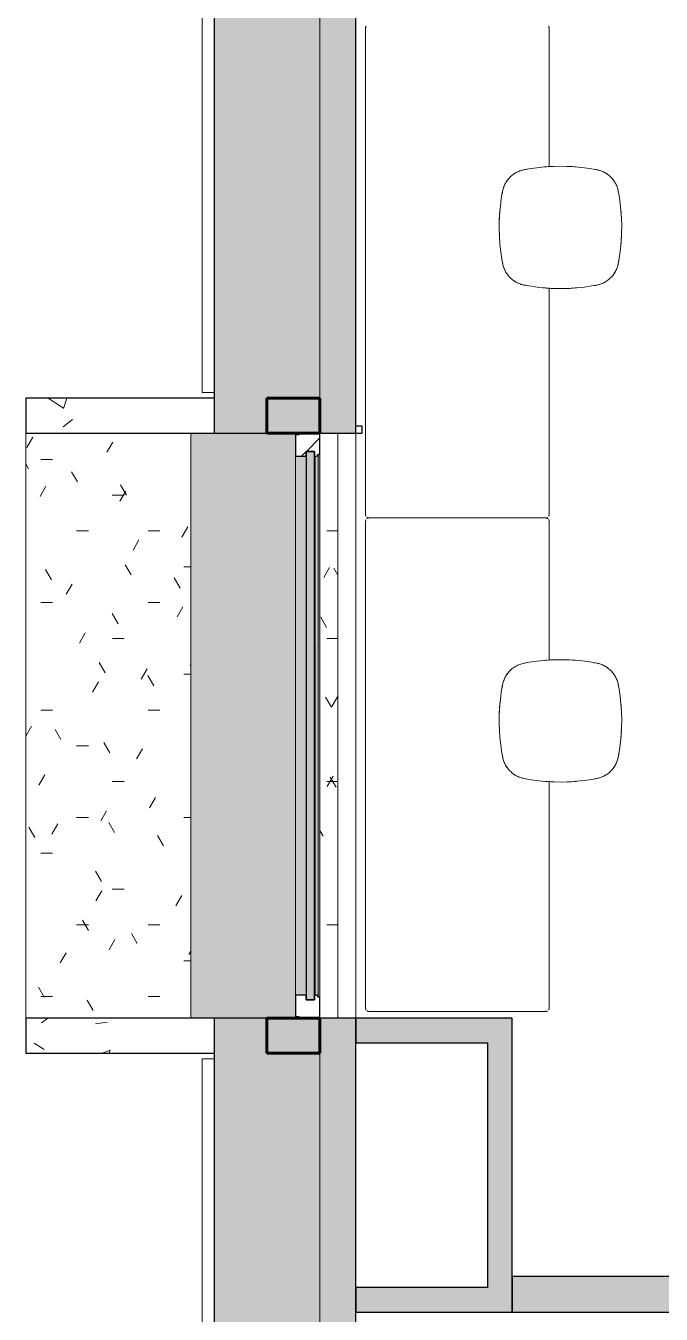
# Model space of a CAD drawing. Header units: millimetres. Extents: x 155927 to 326028, y -36033 to 97293.
# Drawn here: x 155927 to 157729, y 25950 to 29606 of the extents above; entities that cross this region are included whole.
import ezdxf

# ---------------------------------------------------------------- set-up
doc = ezdxf.new("R2010")
doc.units = ezdxf.units.MM
doc.header["$MEASUREMENT"] = 0
for name, color, linetype, lineweight in [('A-GLAZ', 7, 'CONTINUOUS', 9), ('A-GLAZ-CURT', 7, 'CONTINUOUS', 9), ('A-WALL', 7, 'CONTINUOUS', 9), ('A-WALL-PATT', 7, 'CONTINUOUS', 9), ('I-FURN', 8, 'CONTINUOUS', 9), ('I-WALL', 7, 'CONTINUOUS', 9), ('S-COLS-SYMB', 7, 'CONTINUOUS', 70)]:
    doc.layers.add(name, color=color, linetype=linetype, lineweight=lineweight)

msp = doc.modelspace()

# ---------------------------------------------------------------- hatches: boundary and pattern name
at = {"layer": 'A-GLAZ'}
for points in [[(156460.8, 26790.6), (156696.6, 26790.6), (156696.6, 26794.9), (156692, 26794.9), (156692, 28445.3), (156696.6, 28445.3), (156696.6, 28449.6), (156395, 28449.6), (156395, 26790.6)], [(156721.9, 26855.8), (156721.9, 28384.4), (156692, 28384.4), (156692, 26855.8)], [(156745.9, 26841.8), (156745.9, 28398.4), (156721.9, 28398.4), (156721.9, 26841.8)], [(156750.9, 26855.6), (156749.9, 28384.4), (156747, 28383.2), (156747, 26857), (156749.9, 26855.8)], [(156755.8, 26851.4), (156755.4, 28387.5), (156752.3, 28384.9), (156750.9, 28384.2), (156750.9, 26855.6), (156754.6, 26853.8), (156755.4, 26852.7)], [(156755.8, 26849.8), (156760.8, 26849.8), (156760.8, 28390.4), (156755.8, 28390.4), (156755.8, 26851.4)]]:
    msp.add_hatch(color=256, dxfattribs=at).paths.add_polyline_path(points, flags=0)
h = msp.add_hatch(color=256, dxfattribs=at)
h.paths.add_polyline_path([(156696.6, 26790.6), (156698.7, 26790.6), (156698.7, 26794.9), (156696.6, 26794.9)], flags=0)
h.paths.add_polyline_path([(156698.7, 28445.3), (156698.7, 28449.6), (156696.6, 28449.6), (156696.6, 28445.3)], flags=0)
h = msp.add_hatch(color=256, dxfattribs=at)
h.paths.add_polyline_path([(156755.8, 26849.8), (156755.4, 26852.7), (156755.4, 26851)], flags=0)
h.paths.add_polyline_path([(156754.1, 28386), (156755.8, 28388.9), (156754.7, 28387.5), (156754.3, 28386.4)], flags=0)
at = {"layer": 'A-WALL-PATT'}
h = msp.add_hatch(color=256, dxfattribs=at)
h.paths.add_polyline_path([(156760.8, 9267.6), (156760.8, 13645.6), (156460.8, 13645.6), (156460.8, 9267.6)], flags=0)
h.paths.add_polyline_path([(156760.8, 14969.6), (156760.8, 16290.6), (156460.8, 16290.6), (156460.8, 14969.6), (156756.4, 14969.6)], flags=0)
h.paths.add_polyline_path([(156760.8, 25449.6), (156760.8, 26790.6), (156460.8, 26790.6), (156460.8, 25449.6)], flags=0)
h.paths.add_polyline_path([(156760.8, 28449.6), (156760.8, 34497.6), (156460.8, 34497.6), (156460.8, 28449.6)], flags=0)
h = msp.add_hatch(color=256, dxfattribs=at)
h.paths.add_polyline_path([(156862.8, 26532.6), (156862.8, 26790.6), (156760.8, 26790.6), (156760.8, 26532.6)], flags=0)
h.paths.add_polyline_path([(156862.8, 28449.6), (156862.8, 34347.6), (156760.8, 34347.6), (156760.8, 28449.6)], flags=0)
for points in [[(157176.8, 26720.6), (157236.4, 26720.6), (157236.4, 26790.6), (156862.8, 26790.6), (156862.8, 26720.6), (157025.2, 26720.6)], [(157306.4, 25955.6), (157306.4, 26790.6), (157236.4, 26790.6), (157236.4, 25955.6)], [(161148.8, 25955.6), (161148.8, 26057.6), (160155.9, 26057.6), (160155.9, 26027.7), (157755.9, 26027.7), (157755.9, 26057.6), (157306.4, 26057.6), (157306.4, 25955.6), (161119.6, 25955.6)], [(156862.8, 25955.6), (157236.4, 25955.6), (157236.4, 26025.6), (156862.8, 26025.6)]]:
    msp.add_hatch(color=256, dxfattribs=at).paths.add_polyline_path(points, flags=0)
h = msp.add_hatch(color=256, dxfattribs=at)
h.paths.add_polyline_path([(156862.8, 9267.6), (156862.8, 13665.6), (156812, 13665.6), (156811.8, 13645.6), (156760.8, 13645.6), (156760.8, 9267.6)], flags=0)
h.paths.add_polyline_path([(156812, 14949.6), (156862.8, 14949.6), (156862.8, 16290.6), (156760.8, 16290.6), (156760.8, 14969.6), (156811.8, 14969.6)], flags=0)
h.paths.add_polyline_path([(156760.8, 25449.6), (156862.8, 25449.6), (156862.8, 26532.6), (156760.8, 26532.6), (156760.8, 26195.7)], flags=0)

# ---------------------------------------------------------------- linework, layer by layer
at = {"layer": 'A-GLAZ', "lineweight": 30}
for p, q in [((156460.8, 28549.6), (155926.8, 28549.6)), ((155926.8, 28549.6), (155926.8, 28449.6)), ((155926.8, 28449.6), (156460.8, 28449.6)), ((156701, 28445.3), (156692, 28445.3)), ((156692, 28445.3), (156692, 28384.4)), ((156701, 28449.6), (156701, 28445.3)), ((156760.8, 28390.4), (156760.8, 28449.6)), ((156880.8, 28469.6), (156862.8, 28469.6)), ((156862.8, 28449.6), (156880.8, 28449.6)), ((156880.8, 28449.6), (156880.8, 28469.6)), ((156692, 28384.4), (156721.9, 28384.4)), ((156721.9, 28398.4), (156721.9, 26841.8)), ((156745.9, 28398.4), (156721.9, 28398.4)), ((156721.9, 28384.4), (156721.9, 28398.4)), ((156721.9, 28398.4), (156745.9, 28398.4)), ((156745.9, 26841.8), (156745.9, 28398.4)), ((156745.9, 28398.4), (156745.9, 28383.2)), ((156745.9, 28383.2), (156747, 28383.2)), ((156755.8, 28388.9), (156755.8, 28390.4)), ((156755.8, 28390.4), (156760.8, 28390.4)), ((156721.9, 26855.8), (156692, 26855.8)), ((156692, 26855.8), (156692, 26794.9)), ((156721.9, 26841.8), (156721.9, 26855.8)), ((156721.9, 26841.8), (156745.9, 26841.8)), ((156745.9, 26841.8), (156721.9, 26841.8)), ((156747, 26857), (156745.9, 26857)), ((156745.9, 26857), (156745.9, 26841.8)), ((156755.8, 26849.8), (156755.8, 26851.4)), ((156760.8, 26849.8), (156755.8, 26849.8)), ((156760.8, 26790.6), (156760.8, 26849.8)), ((156460.8, 26790.6), (155926.8, 26790.6)), ((155926.8, 26790.6), (155926.8, 26690.6)), ((156692, 26794.9), (156701, 26794.9)), ((156701, 26794.9), (156701, 26790.6)), ((155926.8, 26690.6), (156460.8, 26690.6))]:
    msp.add_line(p, q, dxfattribs=at)
at = {"layer": 'A-GLAZ', "linetype": 'Continuous'}
for p, q in [((155990.3, 28549.6), (156033.6, 28520.5)), ((156033.9, 28520.3), (156043.7, 28549.6)), ((156033, 28468), (156059.6, 28488.4)), ((156699.3, 28445.3), (156698.7, 28446.3)), ((155946.9, 28438.2), (155930.2, 28409.2)), ((156173.4, 28424.6), (156156.6, 28395.6)), ((156722.6, 28398.4), (156760.8, 28436.6)), ((155969.4, 28375.6), (156002.9, 28375.6)), ((156708.6, 28384.4), (156721.9, 28397.7)), ((155935, 28348.8), (155926.8, 28363)), ((156073.6, 28311.6), (156056.8, 28340.6)), ((155984.1, 28299.4), (155967.3, 28270.4)), ((156212.1, 28274.5), (156195.4, 28303.5)), ((156172.2, 28274), (156205.7, 28274)), ((156210.5, 28285.8), (156193.8, 28256.8)), ((156070.8, 28172.4), (156104.3, 28172.4)), ((156273.7, 28172.4), (156307.2, 28172.4)), ((156386.2, 28184.2), (156369.5, 28155.2)), ((156780.9, 28172.4), (156811.8, 28172.4)), ((156247.6, 28147), (156230.9, 28118)), ((156225.7, 28047.6), (156209, 28076.7)), ((155999.3, 28034.1), (155982.5, 28063.1)), ((156364.3, 28010.5), (156347.6, 28039.5)), ((156375.1, 28070.8), (156395, 28070.8)), ((156788.3, 28069), (156771.6, 28040)), ((156811.8, 28046.9), (156800.4, 28066.7)), ((156058.3, 28021.8), (156041.6, 27992.8)), ((155969.4, 27969.2), (156002.8, 27969.2)), ((156273.7, 27969.2), (156307.2, 27969.2)), ((156188.6, 27908.9), (156171.9, 27937.9)), ((156372.6, 27957.4), (156355.9, 27928.4)), ((156780, 27898.9), (156763.3, 27927.9)), ((156095.5, 27883.1), (156078.7, 27854)), ((156172.3, 27867.6), (156205.8, 27867.6)), ((156780.9, 27867.6), (156811.8, 27867.6)), ((156151.5, 27770.1), (156134.7, 27799.1)), ((156395, 27793.1), (156393, 27789.6)), ((156271.2, 27781.5), (156254.4, 27752.4)), ((156290, 27732.9), (156273.3, 27762)), ((156375.1, 27766), (156395, 27766)), ((156132.6, 27744.3), (156115.9, 27715.2)), ((156793.5, 27672.2), (156776.8, 27701.2)), ((156811.8, 27703.4), (156795.1, 27674.4)), ((155969.4, 27664.4), (156002.8, 27664.4)), ((156273.7, 27664.4), (156307.2, 27664.4)), ((155943.3, 27619.1), (155926.8, 27590.5)), ((156026.5, 27580.5), (156009.7, 27609.5)), ((156165, 27543.3), (156148.3, 27572.4)), ((156070.8, 27562.8), (156104.3, 27562.8)), ((156257.6, 27554.7), (156240.8, 27525.6)), ((155980.4, 27480.3), (155963.7, 27451.3)), ((156172.2, 27461.2), (156205.7, 27461.2)), ((156780.9, 27461.2), (156811.8, 27461.2)), ((156798.3, 27476.7), (156781.5, 27447.6)), ((156807.2, 27445.3), (156790.4, 27474.4)), ((156294.7, 27415.9), (156278, 27386.9)), ((156070.8, 27359.6), (156104.3, 27359.6)), ((156156.1, 27378.7), (156139.4, 27349.7)), ((156178.6, 27316.5), (156161.9, 27345.5)), ((156375.2, 27359.6), (156395, 27359.6)), ((155952.2, 27303), (155935.5, 27332)), ((156017.6, 27341.5), (156000.8, 27312.5)), ((156317.2, 27279.3), (156300.5, 27308.4)), ((156770, 27306.5), (156760.8, 27322.5)), ((155969.4, 27258), (156002.9, 27258)), ((156141.5, 27177.7), (156124.8, 27206.8)), ((156142.6, 27151.9), (156125.8, 27122.9)), ((156172.2, 27156.4), (156205.7, 27156.4)), ((156369, 27138.3), (156352.2, 27109.3)), ((156070.8, 27054.8), (156104.3, 27054.8)), ((156104.4, 27038.9), (156087.6, 27068)), ((156273.7, 27054.8), (156307.2, 27054.8)), ((156780.9, 27054.8), (156811.8, 27054.8)), ((156242.9, 27001.8), (156226.2, 27030.8)), ((156179.7, 27013.1), (156162.9, 26984.1)), ((156395, 26980.3), (156389.4, 26970.5)), ((156041.1, 26976), (156024.4, 26946.9)), ((156375.1, 26953.2), (156395, 26953.2)), ((155979.4, 26849.3), (155962.7, 26878.4)), ((155969.4, 26851.6), (156002.8, 26851.6)), ((156117.9, 26812.2), (156101.2, 26841.2)), ((156273.7, 26851.6), (156307.2, 26851.6)), ((155971.3, 26776.9), (155989.1, 26790.6)), ((156124.2, 26774.1), (156157.4, 26778.5)), ((155950.5, 26719.4), (155978.8, 26701.4)), ((156143.7, 26690.6), (156166.2, 26699.3)), ((156163.6, 26690.6), (156166.5, 26699.2))]:
    msp.add_line(p, q, dxfattribs=at)
at = {"layer": 'A-GLAZ'}
for p, q in [((155926.8, 26790.6), (155926.8, 28449.6)), ((156395, 26790.6), (156395, 28449.6)), ((156696.6, 28445.3), (156696.6, 28449.6)), ((156698.7, 28445.3), (156698.7, 28449.6)), ((156811.8, 28449.6), (156811.8, 26790.6)), ((156692, 26855.8), (156692, 28384.4)), ((156747, 26857), (156747, 28383.2)), ((156755.8, 28388.9), (156755.8, 28390.4)), ((156755.8, 26851.4), (156755.8, 28388.9)), ((156760.8, 28390.4), (156760.8, 26849.8)), ((156755.8, 26849.8), (156755.8, 26851.4)), ((156696.6, 26790.6), (156696.6, 26794.9)), ((156698.7, 26790.6), (156698.7, 26794.9))]:
    msp.add_line(p, q, dxfattribs=at)
at = {"layer": 'A-GLAZ', "lineweight": 30}
for centre, radius, start, end in [((156751.4, 28377.2), 7.4, 93.4261, 126.5739), ((156750.6, 28390), 5.36, 273.4261, 348.0476), ((156751.4, 26863), 7.4, 233.4261, 266.5739), ((156750.6, 26850.3), 5.36, 11.9524, 86.5739)]:
    msp.add_arc(centre, radius, start, end, dxfattribs=at)
at = {"layer": 'A-GLAZ'}
for points in [[(156747, 28383.2), (156747.3, 28383.5), (156747.7, 28383.7), (156748.2, 28383.9)], [(156748.2, 26856.3), (156747.7, 26856.5), (156747.3, 26856.8), (156747, 26857)]]:
    msp.add_open_spline(points, degree=3, dxfattribs=at)
for points, knots in [([(156750.9, 28384.6), (156751.4, 28384.7), (156752.1, 28384.8), (156752.8, 28385.1), (156753.2, 28385.3), (156753.4, 28385.4), (156753.5, 28385.5)], [0, 0, 0, 0, 0.2, 0.3, 0.35, 0.4, 0.4, 0.4, 0.4]), ([(156754.6, 28386.4), (156754.6, 28386.4), (156754.8, 28386.6), (156755, 28386.9), (156755.3, 28387.4), (156755.6, 28388), (156755.8, 28388.5), (156755.8, 28388.9)], [0.6, 0.6, 0.6, 0.6, 0.625, 0.7, 0.775, 0.85, 1, 1, 1, 1]), ([(156753.5, 26854.7), (156753.3, 26854.9), (156752.9, 26855.1), (156752.1, 26855.4), (156751.4, 26855.6), (156750.9, 26855.6)], [-0.4, -0.4, -0.4, -0.4, -0.3, -0.2, 0, 0, 0, 0]), ([(156755.8, 26851.4), (156755.7, 26851.8), (156755.5, 26852.5), (156755, 26853.3), (156754.8, 26853.7), (156754.6, 26853.8)], [-1, -1, -1, -1, -0.8, -0.7, -0.6, -0.6, -0.6, -0.6])]:
    msp.add_open_spline(points, degree=3, knots=knots, dxfattribs=at)
at = {"layer": 'A-GLAZ-CURT', "lineweight": 20}
for p, q in [((156426.8, 30049.6), (156426.8, 28565.6)), ((156460.8, 28565.6), (156460.8, 30049.6)), ((156426.8, 28565.6), (156460.8, 28565.6)), ((156426.8, 26674.6), (156426.8, 25565.6)), ((156460.8, 26674.6), (156426.8, 26674.6)), ((156460.8, 25565.6), (156460.8, 26674.6))]:
    msp.add_line(p, q, dxfattribs=at)
at = {"layer": 'A-WALL', "lineweight": 30}
for p, q in [((156460.8, 34497.6), (156460.8, 28449.6)), ((156460.8, 28449.6), (156760.8, 28449.6)), ((156760.8, 26790.6), (156460.8, 26790.6)), ((156460.8, 26790.6), (156460.8, 25449.6))]:
    msp.add_line(p, q, dxfattribs=at)
at = {"layer": 'A-WALL'}
for p, q in [((156760.8, 28449.6), (156760.8, 34347.6)), ((156760.8, 26532.6), (156760.8, 26790.6)), ((156760.8, 25449.6), (156760.8, 26532.6))]:
    msp.add_line(p, q, dxfattribs=at)
at = {"layer": 'I-FURN'}
for p, q in [((156890.6, 29601), (156890.7, 29601.4)), ((156890.6, 29600.7), (156890.6, 29601)), ((156890.6, 29600.3), (156890.6, 29600.7)), ((156890.6, 29600.3), (156890.6, 28218.3)), ((156890.7, 29601.8), (156890.8, 29602.1)), ((156890.7, 29601.4), (156890.7, 29601.8)), ((156890.8, 29602.1), (156890.9, 29602.5)), ((156890.9, 29602.8), (156891.1, 29603.2)), ((156890.9, 29602.5), (156890.9, 29602.8)), ((156891.1, 29603.2), (156891.2, 29603.5)), ((156891.2, 29603.5), (156891.3, 29603.8)), ((156891.3, 29603.8), (156891.5, 29604.2)), ((156891.5, 29604.2), (156891.6, 29604.5)), ((157409.5, 29604.6), (157409.7, 29604.3)), ((157409.7, 29604.3), (157409.8, 29603.9)), ((157409.8, 29603.9), (157410, 29603.6)), ((157410, 29603.6), (157410.1, 29603.3)), ((157410.1, 29603.3), (157410.2, 29602.9)), ((157410.2, 29602.9), (157410.3, 29602.6)), ((157410.3, 29602.6), (157410.4, 29602.2)), ((157410.4, 29602.2), (157410.5, 29601.9)), ((157410.5, 29601.9), (157410.5, 29601.5)), ((157410.5, 29601.5), (157410.6, 29601.1)), ((157410.6, 29601.1), (157410.6, 29600.8)), ((157410.6, 29600.8), (157410.6, 29600.4)), ((157410.6, 29206.1), (157410.6, 29600.3)), ((157297.3, 29173.6), (157295.3, 29171.3)), ((157299.4, 29175.8), (157297.3, 29173.6)), ((157301.6, 29177.9), (157299.4, 29175.8)), ((157303.9, 29180), (157301.6, 29177.9)), ((157306.2, 29181.9), (157303.9, 29180)), ((157308.6, 29183.8), (157306.2, 29181.9)), ((157311.1, 29185.5), (157308.6, 29183.8)), ((157313.7, 29187.2), (157311.1, 29185.5)), ((157316.3, 29188.7), (157313.7, 29187.2)), ((157319, 29190.2), (157316.3, 29188.7)), ((157321.7, 29191.5), (157319, 29190.2)), ((157324.5, 29192.7), (157321.7, 29191.5)), ((157327.4, 29193.9), (157324.5, 29192.7)), ((157330.2, 29194.9), (157327.4, 29193.9)), ((157333.1, 29195.7), (157330.2, 29194.9)), ((157336.1, 29196.5), (157333.1, 29195.7)), ((157339.1, 29197.2), (157336.1, 29196.5)), ((157354.4, 29200), (157339.1, 29197.2)), ((157375.7, 29203.1), (157354.4, 29200)), ((157397, 29205.3), (157375.7, 29203.1)), ((157418.5, 29206.7), (157397, 29205.3)), ((157440, 29207.3), (157418.5, 29206.7)), ((157461.4, 29207), (157440, 29207.3)), ((157482.9, 29205.8), (157461.4, 29207)), ((157504.3, 29203.8), (157482.9, 29205.8)), ((157525.6, 29200.9), (157504.3, 29203.8)), ((157546.7, 29197.2), (157525.6, 29200.9)), ((157548.6, 29196.8), (157546.7, 29197.2)), ((157551.6, 29196), (157548.6, 29196.8)), ((157554.5, 29195.2), (157551.6, 29196)), ((157557.4, 29194.2), (157554.5, 29195.2)), ((157560.3, 29193.2), (157557.4, 29194.2)), ((157563.1, 29192), (157560.3, 29193.2)), ((157565.8, 29190.7), (157563.1, 29192)), ((157568.5, 29189.3), (157565.8, 29190.7)), ((157571.2, 29187.8), (157568.5, 29189.3)), ((157573.8, 29186.1), (157571.2, 29187.8)), ((157576.3, 29184.4), (157573.8, 29186.1)), ((157578.7, 29182.6), (157576.3, 29184.4)), ((157581.1, 29180.7), (157578.7, 29182.6)), ((157583.4, 29178.7), (157581.1, 29180.7)), ((157585.6, 29176.6), (157583.4, 29178.7)), ((157587.7, 29174.4), (157585.6, 29176.6)), ((157589.8, 29172.1), (157587.7, 29174.4)), ((157279, 29136.9), (157275.3, 29115.5)), ((157279.4, 29138.8), (157279, 29136.9)), ((157280.1, 29141.7), (157279.4, 29138.8)), ((157280.9, 29144.7), (157280.1, 29141.7)), ((157281.9, 29147.5), (157280.9, 29144.7)), ((157282.9, 29150.4), (157281.9, 29147.5)), ((157284.1, 29153.2), (157282.9, 29150.4)), ((157285.4, 29156), (157284.1, 29153.2)), ((157286.8, 29158.7), (157285.4, 29156)), ((157288.3, 29161.3), (157286.8, 29158.7)), ((157289.9, 29163.9), (157288.3, 29161.3)), ((157291.6, 29166.4), (157289.9, 29163.9)), ((157293.4, 29168.9), (157291.6, 29166.4)), ((157295.3, 29171.3), (157293.4, 29168.9)), ((157591.7, 29169.8), (157589.8, 29172.1)), ((157593.5, 29167.3), (157591.7, 29169.8)), ((157595.3, 29164.8), (157593.5, 29167.3)), ((157596.9, 29162.3), (157595.3, 29164.8)), ((157598.5, 29159.7), (157596.9, 29162.3)), ((157599.9, 29157), (157598.5, 29159.7)), ((157601.2, 29154.2), (157599.9, 29157)), ((157602.5, 29151.4), (157601.2, 29154.2)), ((157603.6, 29148.6), (157602.5, 29151.4)), ((157604.6, 29145.7), (157603.6, 29148.6)), ((157605.4, 29142.8), (157604.6, 29145.7)), ((157606.2, 29139.8), (157605.4, 29142.8)), ((157606.8, 29136.9), (157606.2, 29139.8)), ((157609.1, 29124), (157606.8, 29136.9)), ((157275.3, 29115.5), (157272.5, 29094.1)), ((157612.3, 29102.6), (157609.1, 29124)), ((157614.6, 29081.1), (157612.3, 29102.6)), ((157270.5, 29072.6), (157269.4, 29051)), ((157272.5, 29094.1), (157270.5, 29072.6)), ((157616.1, 29059.5), (157614.6, 29081.1)), ((157269.4, 29051), (157269.2, 29029.3)), ((157269.2, 29029.3), (157269.8, 29007.7)), ((157616.6, 29037.9), (157616.1, 29059.5)), ((157616.3, 29016.3), (157616.6, 29037.9)), ((157269.8, 29007.7), (157271.3, 28986.1)), ((157613.2, 28973.2), (157615.2, 28994.7)), ((157615.2, 28994.7), (157616.3, 29016.3)), ((157271.3, 28986.1), (157273.7, 28964.6)), ((157273.7, 28964.6), (157276.9, 28943.3)), ((157610.3, 28951.7), (157613.2, 28973.2)), ((157276.9, 28943.3), (157279.2, 28930.4)), ((157279.2, 28930.4), (157279.9, 28927.4)), ((157279.9, 28927.4), (157280.6, 28924.5)), ((157280.6, 28924.5), (157281.5, 28921.6)), ((157281.5, 28921.6), (157282.5, 28918.7)), ((157282.5, 28918.7), (157283.6, 28915.9)), ((157601.5, 28914.2), (157602.7, 28917)), ((157602.7, 28917), (157603.7, 28919.9)), ((157603.7, 28919.9), (157604.7, 28922.8)), ((157604.7, 28922.8), (157605.5, 28925.7)), ((157605.5, 28925.7), (157606.2, 28928.7)), ((157606.2, 28928.7), (157606.6, 28930.4)), ((157606.6, 28930.4), (157610.3, 28951.7)), ((157283.6, 28915.9), (157284.9, 28913.1)), ((157284.9, 28913.1), (157286.2, 28910.3)), ((157286.2, 28910.3), (157287.6, 28907.6)), ((157287.6, 28907.6), (157289.2, 28905)), ((157289.2, 28905), (157290.8, 28902.5)), ((157290.8, 28902.5), (157292.6, 28900)), ((157292.6, 28900), (157294.4, 28897.5)), ((157294.4, 28897.5), (157296.4, 28895.2)), ((157296.4, 28895.2), (157298.4, 28892.9)), ((157298.4, 28892.9), (157300.6, 28890.8)), ((157300.6, 28890.8), (157302.8, 28888.7)), ((157302.8, 28888.7), (157305.1, 28886.7)), ((157305.1, 28886.7), (157307.4, 28884.7)), ((157307.4, 28884.7), (157309.9, 28882.9)), ((157309.9, 28882.9), (157312.4, 28881.2)), ((157312.4, 28881.2), (157315, 28879.6)), ((157569.3, 28878.7), (157571.9, 28880.3)), ((157571.9, 28880.3), (157574.4, 28881.9)), ((157574.4, 28881.9), (157576.9, 28883.7)), ((157576.9, 28883.7), (157579.4, 28885.5)), ((157579.4, 28885.5), (157581.7, 28887.5)), ((157581.7, 28887.5), (157584, 28889.5)), ((157584, 28889.5), (157586.1, 28891.6)), ((157586.1, 28891.6), (157588.2, 28893.9)), ((157588.2, 28893.9), (157590.2, 28896.2)), ((157590.2, 28896.2), (157592.1, 28898.5)), ((157592.1, 28898.5), (157594, 28901)), ((157594, 28901), (157595.7, 28903.5)), ((157595.7, 28903.5), (157597.3, 28906.1)), ((157597.3, 28906.1), (157598.8, 28908.7)), ((157598.8, 28908.7), (157600.2, 28911.5)), ((157600.2, 28911.5), (157601.5, 28914.2)), ((157315, 28879.6), (157317.7, 28878.1)), ((157317.7, 28878.1), (157320.4, 28876.7)), ((157320.4, 28876.7), (157323.1, 28875.4)), ((157323.1, 28875.4), (157325.9, 28874.2)), ((157325.9, 28874.2), (157328.8, 28873.2)), ((157328.8, 28873.2), (157331.7, 28872.2)), ((157331.7, 28872.2), (157334.6, 28871.4)), ((157334.6, 28871.4), (157337.6, 28870.7)), ((157337.6, 28870.7), (157339.3, 28870.3)), ((157339.3, 28870.3), (157360.5, 28866.6)), ((157360.5, 28866.6), (157381.8, 28863.7)), ((157381.8, 28863.7), (157403.2, 28861.7)), ((157403.2, 28861.7), (157424.6, 28860.5)), ((157410.6, 28218.3), (157410.6, 28862.2)), ((157424.6, 28860.5), (157446.1, 28860.2)), ((157446.1, 28860.2), (157467.6, 28860.8)), ((157467.6, 28860.8), (157489, 28862.2)), ((157489, 28862.2), (157510.4, 28864.5)), ((157510.4, 28864.5), (157531.7, 28867.6)), ((157531.7, 28867.6), (157546.5, 28870.3)), ((157546.5, 28870.3), (157549.5, 28870.9)), ((157549.5, 28870.9), (157552.4, 28871.7)), ((157552.4, 28871.7), (157555.3, 28872.6)), ((157555.3, 28872.6), (157558.2, 28873.6)), ((157558.2, 28873.6), (157561.1, 28874.7)), ((157561.1, 28874.7), (157563.8, 28875.9)), ((157563.8, 28875.9), (157566.6, 28877.3)), ((157566.6, 28877.3), (157569.3, 28878.7)), ((156890.6, 28217.9), (156890.6, 28218.2)), ((156890.6, 28217.5), (156890.6, 28217.9)), ((156890.7, 28217.2), (156890.6, 28217.5)), ((156890.6, 28201), (156890.7, 28201.4)), ((156890.6, 28200.7), (156890.6, 28201)), ((156890.6, 28200.3), (156890.6, 28200.7)), ((156890.6, 28200.3), (156890.6, 26818.3)), ((156890.7, 28216.8), (156890.7, 28217.2)), ((156890.8, 28216.4), (156890.7, 28216.8)), ((156890.7, 28201.8), (156890.8, 28202.1)), ((156890.7, 28201.4), (156890.7, 28201.8)), ((156890.9, 28216.1), (156890.8, 28216.4)), ((156890.8, 28202.1), (156890.9, 28202.5)), ((156891, 28215.7), (156890.9, 28216.1)), ((156890.9, 28202.8), (156891.1, 28203.2)), ((156890.9, 28202.5), (156890.9, 28202.8)), ((156891.1, 28215.4), (156891, 28215.7)), ((156891.2, 28215.1), (156891.1, 28215.4)), ((156891.1, 28203.2), (156891.2, 28203.5)), ((156891.3, 28214.7), (156891.2, 28215.1)), ((156891.2, 28203.5), (156891.3, 28203.8)), ((156891.5, 28214.4), (156891.3, 28214.7)), ((156891.3, 28203.8), (156891.5, 28204.2)), ((156891.7, 28214.1), (156891.5, 28214.4)), ((156891.5, 28204.2), (156891.6, 28204.5)), ((156893.9, 28211.3), (156893.7, 28211.6)), ((156894.2, 28211.1), (156893.9, 28211.3)), ((156894.5, 28210.9), (156894.2, 28211.1)), ((156894.8, 28210.7), (156894.5, 28210.9)), ((156895.1, 28210.5), (156894.8, 28210.7)), ((156895, 28208.1), (156895.4, 28208.3)), ((156895.4, 28210.3), (156895.1, 28210.5)), ((156895.8, 28210.2), (156895.4, 28210.3)), ((156895.4, 28208.3), (156895.7, 28208.4)), ((156895.7, 28208.4), (156896, 28208.6)), ((156896.1, 28210), (156895.8, 28210.2)), ((156896, 28208.6), (156896.3, 28208.7)), ((156896.4, 28209.9), (156896.1, 28210)), ((156896.3, 28208.7), (156896.7, 28208.8)), ((156896.8, 28209.8), (156896.4, 28209.9)), ((156896.7, 28208.8), (156897, 28209)), ((156897.1, 28209.7), (156896.8, 28209.8)), ((156897, 28209), (156897.4, 28209)), ((156897.5, 28209.6), (156897.1, 28209.7)), ((156897.4, 28209), (156897.7, 28209.1)), ((156897.8, 28209.5), (156897.5, 28209.6)), ((156897.7, 28209.1), (156898.1, 28209.2)), ((156898.2, 28209.4), (156897.8, 28209.5)), ((156898.1, 28209.2), (156898.4, 28209.3)), ((156898.5, 28209.4), (156898.2, 28209.4)), ((156898.4, 28209.3), (156898.8, 28209.3)), ((156898.9, 28209.4), (156898.5, 28209.4)), ((156898.8, 28209.3), (156899.1, 28209.3)), ((156899.2, 28209.3), (156898.9, 28209.4)), ((156899.1, 28209.3), (156899.5, 28209.3)), ((157402.1, 28209.3), (156900.6, 28209.3)), ((157402.1, 28209.3), (156900.6, 28209.3)), ((157402.1, 28209.3), (157401.7, 28209.3)), ((157402, 28209.3), (157402.3, 28209.3)), ((157402.4, 28209.4), (157402.1, 28209.3)), ((157402.3, 28209.3), (157402.7, 28209.3)), ((157402.8, 28209.4), (157402.4, 28209.4)), ((157402.7, 28209.3), (157403, 28209.2)), ((157403.1, 28209.5), (157402.8, 28209.4)), ((157403, 28209.2), (157403.4, 28209.1)), ((157403.5, 28209.5), (157403.1, 28209.5)), ((157403.4, 28209.1), (157403.7, 28209.1)), ((157403.8, 28209.6), (157403.5, 28209.5)), ((157403.7, 28209.1), (157404.1, 28209)), ((157404.2, 28209.7), (157403.8, 28209.6)), ((157404.1, 28209), (157404.4, 28208.9)), ((157404.5, 28209.8), (157404.2, 28209.7)), ((157404.4, 28208.9), (157404.8, 28208.8)), ((157404.9, 28209.9), (157404.5, 28209.8)), ((157404.8, 28208.8), (157405.1, 28208.6)), ((157405.2, 28210.1), (157404.9, 28209.9)), ((157405.1, 28208.6), (157405.4, 28208.5)), ((157405.5, 28210.2), (157405.2, 28210.1)), ((157405.4, 28208.5), (157405.8, 28208.3)), ((157405.8, 28210.4), (157405.5, 28210.2)), ((157406.2, 28210.6), (157405.8, 28210.4)), ((157405.8, 28208.3), (157406.1, 28208.1)), ((157406.1, 28208.1), (157406.4, 28208)), ((157406.4, 28208), (157406.7, 28207.8)), ((157406.7, 28207.8), (157407, 28207.5)), ((157407, 28207.5), (157407.3, 28207.3)), ((157407.3, 28207.3), (157407.5, 28207.1)), ((157409.5, 28204.6), (157409.7, 28204.3)), ((157409.7, 28214.5), (157409.6, 28214.2)), ((157409.9, 28214.8), (157409.7, 28214.5)), ((157409.7, 28204.3), (157409.8, 28203.9)), ((157409.8, 28203.9), (157410, 28203.6)), ((157410, 28215.2), (157409.9, 28214.8)), ((157410.1, 28215.5), (157410, 28215.2)), ((157410, 28203.6), (157410.1, 28203.3)), ((157410.2, 28215.8), (157410.1, 28215.5)), ((157410.1, 28203.3), (157410.2, 28202.9)), ((157410.3, 28216.2), (157410.2, 28215.8)), ((157410.2, 28202.9), (157410.3, 28202.6)), ((157410.4, 28216.5), (157410.3, 28216.2)), ((157410.3, 28202.6), (157410.4, 28202.2)), ((157410.5, 28216.9), (157410.4, 28216.5)), ((157410.4, 28202.2), (157410.5, 28201.9)), ((157410.6, 28217.6), (157410.5, 28217.3)), ((157410.5, 28217.3), (157410.5, 28216.9)), ((157410.5, 28201.9), (157410.5, 28201.5)), ((157410.5, 28201.5), (157410.6, 28201.1)), ((157410.6, 28218.3), (157410.6, 28218)), ((157410.6, 28218), (157410.6, 28217.6)), ((157410.6, 28201.1), (157410.6, 28200.8)), ((157410.6, 28200.8), (157410.6, 28200.4)), ((157410.6, 27806.1), (157410.6, 28200.3)), ((157308.6, 27783.8), (157306.2, 27781.9)), ((157311.1, 27785.5), (157308.6, 27783.8)), ((157313.7, 27787.2), (157311.1, 27785.5)), ((157316.3, 27788.7), (157313.7, 27787.2)), ((157319, 27790.2), (157316.3, 27788.7)), ((157321.7, 27791.5), (157319, 27790.2)), ((157324.5, 27792.7), (157321.7, 27791.5)), ((157327.4, 27793.9), (157324.5, 27792.7)), ((157330.2, 27794.9), (157327.4, 27793.9)), ((157333.1, 27795.7), (157330.2, 27794.9)), ((157336.1, 27796.5), (157333.1, 27795.7)), ((157339.1, 27797.2), (157336.1, 27796.5)), ((157354.4, 27800), (157339.1, 27797.2)), ((157375.7, 27803.1), (157354.4, 27800)), ((157397, 27805.3), (157375.7, 27803.1)), ((157418.5, 27806.7), (157397, 27805.3)), ((157440, 27807.3), (157418.5, 27806.7)), ((157461.4, 27807), (157440, 27807.3)), ((157482.9, 27805.8), (157461.4, 27807)), ((157504.3, 27803.8), (157482.9, 27805.8)), ((157525.6, 27800.9), (157504.3, 27803.8)), ((157546.7, 27797.2), (157525.6, 27800.9)), ((157548.6, 27796.8), (157546.7, 27797.2)), ((157551.6, 27796), (157548.6, 27796.8)), ((157554.5, 27795.2), (157551.6, 27796)), ((157557.4, 27794.2), (157554.5, 27795.2)), ((157560.3, 27793.2), (157557.4, 27794.2)), ((157563.1, 27792), (157560.3, 27793.2)), ((157565.8, 27790.7), (157563.1, 27792)), ((157568.5, 27789.3), (157565.8, 27790.7)), ((157571.2, 27787.8), (157568.5, 27789.3)), ((157573.8, 27786.1), (157571.2, 27787.8)), ((157576.3, 27784.4), (157573.8, 27786.1)), ((157578.7, 27782.6), (157576.3, 27784.4)), ((157281.9, 27747.5), (157280.9, 27744.7)), ((157282.9, 27750.4), (157281.9, 27747.5)), ((157284.1, 27753.2), (157282.9, 27750.4)), ((157285.4, 27756), (157284.1, 27753.2)), ((157286.8, 27758.7), (157285.4, 27756)), ((157288.3, 27761.3), (157286.8, 27758.7)), ((157289.9, 27763.9), (157288.3, 27761.3)), ((157291.6, 27766.4), (157289.9, 27763.9)), ((157293.4, 27768.9), (157291.6, 27766.4)), ((157295.3, 27771.3), (157293.4, 27768.9)), ((157297.3, 27773.6), (157295.3, 27771.3)), ((157299.4, 27775.8), (157297.3, 27773.6)), ((157301.6, 27777.9), (157299.4, 27775.8)), ((157303.9, 27780), (157301.6, 27777.9)), ((157306.2, 27781.9), (157303.9, 27780)), ((157581.1, 27780.7), (157578.7, 27782.6)), ((157583.4, 27778.7), (157581.1, 27780.7)), ((157585.6, 27776.6), (157583.4, 27778.7)), ((157587.7, 27774.4), (157585.6, 27776.6)), ((157589.8, 27772.1), (157587.7, 27774.4)), ((157591.7, 27769.8), (157589.8, 27772.1)), ((157593.5, 27767.3), (157591.7, 27769.8)), ((157595.3, 27764.8), (157593.5, 27767.3)), ((157596.9, 27762.3), (157595.3, 27764.8)), ((157598.5, 27759.7), (157596.9, 27762.3)), ((157599.9, 27757), (157598.5, 27759.7)), ((157601.2, 27754.2), (157599.9, 27757)), ((157602.5, 27751.4), (157601.2, 27754.2)), ((157603.6, 27748.6), (157602.5, 27751.4)), ((157604.6, 27745.7), (157603.6, 27748.6)), ((157275.3, 27715.5), (157272.5, 27694.1)), ((157279, 27736.9), (157275.3, 27715.5)), ((157279.4, 27738.8), (157279, 27736.9)), ((157280.1, 27741.7), (157279.4, 27738.8)), ((157280.9, 27744.7), (157280.1, 27741.7)), ((157605.4, 27742.8), (157604.6, 27745.7)), ((157606.2, 27739.8), (157605.4, 27742.8)), ((157606.8, 27736.9), (157606.2, 27739.8)), ((157609.1, 27724), (157606.8, 27736.9)), ((157612.3, 27702.6), (157609.1, 27724)), ((157272.5, 27694.1), (157270.5, 27672.6)), ((157614.6, 27681.1), (157612.3, 27702.6)), ((157616.1, 27659.5), (157614.6, 27681.1)), ((157269.4, 27651), (157269.2, 27629.3)), ((157270.5, 27672.6), (157269.4, 27651)), ((157616.6, 27637.9), (157616.1, 27659.5)), ((157616.3, 27616.3), (157616.6, 27637.9)), ((157269.2, 27629.3), (157269.8, 27607.7)), ((157269.8, 27607.7), (157271.3, 27586.1)), ((157615.2, 27594.7), (157616.3, 27616.3)), ((157271.3, 27586.1), (157273.7, 27564.6)), ((157273.7, 27564.6), (157276.9, 27543.3)), ((157610.3, 27551.7), (157613.2, 27573.2)), ((157613.2, 27573.2), (157615.2, 27594.7)), ((157276.9, 27543.3), (157279.2, 27530.4)), ((157279.2, 27530.4), (157279.9, 27527.4)), ((157279.9, 27527.4), (157280.6, 27524.5)), ((157605.5, 27525.7), (157606.2, 27528.7)), ((157606.2, 27528.7), (157606.6, 27530.4)), ((157606.6, 27530.4), (157610.3, 27551.7)), ((157280.6, 27524.5), (157281.5, 27521.6)), ((157281.5, 27521.6), (157282.5, 27518.7)), ((157282.5, 27518.7), (157283.6, 27515.9)), ((157283.6, 27515.9), (157284.9, 27513.1)), ((157284.9, 27513.1), (157286.2, 27510.3)), ((157286.2, 27510.3), (157287.6, 27507.6)), ((157287.6, 27507.6), (157289.2, 27505)), ((157289.2, 27505), (157290.8, 27502.5)), ((157290.8, 27502.5), (157292.6, 27500)), ((157292.6, 27500), (157294.4, 27497.5)), ((157294.4, 27497.5), (157296.4, 27495.2)), ((157296.4, 27495.2), (157298.4, 27492.9)), ((157298.4, 27492.9), (157300.6, 27490.8)), ((157300.6, 27490.8), (157302.8, 27488.7)), ((157584, 27489.5), (157586.1, 27491.6)), ((157586.1, 27491.6), (157588.2, 27493.9)), ((157588.2, 27493.9), (157590.2, 27496.2)), ((157590.2, 27496.2), (157592.1, 27498.5)), ((157592.1, 27498.5), (157594, 27501)), ((157594, 27501), (157595.7, 27503.5)), ((157595.7, 27503.5), (157597.3, 27506.1)), ((157597.3, 27506.1), (157598.8, 27508.7)), ((157598.8, 27508.7), (157600.2, 27511.5)), ((157600.2, 27511.5), (157601.5, 27514.2)), ((157601.5, 27514.2), (157602.7, 27517)), ((157602.7, 27517), (157603.7, 27519.9)), ((157603.7, 27519.9), (157604.7, 27522.8)), ((157604.7, 27522.8), (157605.5, 27525.7)), ((157302.8, 27488.7), (157305.1, 27486.7)), ((157305.1, 27486.7), (157307.4, 27484.7)), ((157307.4, 27484.7), (157309.9, 27482.9)), ((157309.9, 27482.9), (157312.4, 27481.2)), ((157312.4, 27481.2), (157315, 27479.6)), ((157315, 27479.6), (157317.7, 27478.1)), ((157317.7, 27478.1), (157320.4, 27476.7)), ((157320.4, 27476.7), (157323.1, 27475.4)), ((157323.1, 27475.4), (157325.9, 27474.2)), ((157325.9, 27474.2), (157328.8, 27473.2)), ((157328.8, 27473.2), (157331.7, 27472.2)), ((157331.7, 27472.2), (157334.6, 27471.4)), ((157334.6, 27471.4), (157337.6, 27470.7)), ((157337.6, 27470.7), (157339.3, 27470.3)), ((157339.3, 27470.3), (157360.5, 27466.6)), ((157360.5, 27466.6), (157381.8, 27463.7)), ((157381.8, 27463.7), (157403.2, 27461.7)), ((157403.2, 27461.7), (157424.6, 27460.5)), ((157410.6, 26818.3), (157410.6, 27462.2)), ((157424.6, 27460.5), (157446.1, 27460.2)), ((157446.1, 27460.2), (157467.6, 27460.8)), ((157467.6, 27460.8), (157489, 27462.2)), ((157489, 27462.2), (157510.4, 27464.5)), ((157510.4, 27464.5), (157531.7, 27467.6)), ((157531.7, 27467.6), (157546.5, 27470.3)), ((157546.5, 27470.3), (157549.5, 27470.9)), ((157549.5, 27470.9), (157552.4, 27471.7)), ((157552.4, 27471.7), (157555.3, 27472.6)), ((157555.3, 27472.6), (157558.2, 27473.6)), ((157558.2, 27473.6), (157561.1, 27474.7)), ((157561.1, 27474.7), (157563.8, 27475.9)), ((157563.8, 27475.9), (157566.6, 27477.3)), ((157566.6, 27477.3), (157569.3, 27478.7)), ((157569.3, 27478.7), (157571.9, 27480.3)), ((157571.9, 27480.3), (157574.4, 27481.9)), ((157574.4, 27481.9), (157576.9, 27483.7)), ((157576.9, 27483.7), (157579.4, 27485.5)), ((157579.4, 27485.5), (157581.7, 27487.5)), ((157581.7, 27487.5), (157584, 27489.5)), ((156890.6, 26817.9), (156890.6, 26818.2)), ((156890.6, 26817.5), (156890.6, 26817.9)), ((156890.7, 26817.2), (156890.6, 26817.5)), ((156890.7, 26816.8), (156890.7, 26817.2)), ((156890.8, 26816.4), (156890.7, 26816.8)), ((156890.9, 26816.1), (156890.8, 26816.4)), ((156891, 26815.7), (156890.9, 26816.1)), ((156891.1, 26815.4), (156891, 26815.7)), ((156891.2, 26815.1), (156891.1, 26815.4)), ((156891.3, 26814.7), (156891.2, 26815.1)), ((156891.5, 26814.4), (156891.3, 26814.7)), ((156891.7, 26814.1), (156891.5, 26814.4)), ((156893.9, 26811.3), (156893.7, 26811.6)), ((156894.2, 26811.1), (156893.9, 26811.3)), ((156894.5, 26810.9), (156894.2, 26811.1)), ((156894.8, 26810.7), (156894.5, 26810.9)), ((156895.1, 26810.5), (156894.8, 26810.7)), ((156895.4, 26810.3), (156895.1, 26810.5)), ((156895.8, 26810.2), (156895.4, 26810.3)), ((156896.1, 26810), (156895.8, 26810.2)), ((156896.4, 26809.9), (156896.1, 26810)), ((156896.8, 26809.8), (156896.4, 26809.9)), ((156897.1, 26809.7), (156896.8, 26809.8)), ((156897.5, 26809.6), (156897.1, 26809.7)), ((156897.8, 26809.5), (156897.5, 26809.6)), ((156898.2, 26809.4), (156897.8, 26809.5)), ((156898.5, 26809.4), (156898.2, 26809.4)), ((156898.9, 26809.4), (156898.5, 26809.4)), ((156899.2, 26809.3), (156898.9, 26809.4)), ((157402.1, 26809.3), (156900.6, 26809.3)), ((157402.1, 26809.3), (157401.7, 26809.3)), ((157402.4, 26809.4), (157402.1, 26809.3)), ((157402.8, 26809.4), (157402.4, 26809.4)), ((157403.1, 26809.5), (157402.8, 26809.4)), ((157403.5, 26809.5), (157403.1, 26809.5)), ((157403.8, 26809.6), (157403.5, 26809.5)), ((157404.2, 26809.7), (157403.8, 26809.6)), ((157404.5, 26809.8), (157404.2, 26809.7)), ((157404.9, 26809.9), (157404.5, 26809.8)), ((157405.2, 26810.1), (157404.9, 26809.9)), ((157405.5, 26810.2), (157405.2, 26810.1)), ((157405.8, 26810.4), (157405.5, 26810.2)), ((157406.2, 26810.6), (157405.8, 26810.4)), ((157409.7, 26814.5), (157409.6, 26814.2)), ((157409.9, 26814.8), (157409.7, 26814.5)), ((157410, 26815.2), (157409.9, 26814.8)), ((157410.1, 26815.5), (157410, 26815.2)), ((157410.2, 26815.8), (157410.1, 26815.5)), ((157410.3, 26816.2), (157410.2, 26815.8)), ((157410.4, 26816.5), (157410.3, 26816.2)), ((157410.5, 26816.9), (157410.4, 26816.5)), ((157410.6, 26817.6), (157410.5, 26817.3)), ((157410.5, 26817.3), (157410.5, 26816.9)), ((157410.6, 26818.3), (157410.6, 26818)), ((157410.6, 26818), (157410.6, 26817.6))]:
    msp.add_line(p, q, dxfattribs=at)
for centre, radius, start, end in [((157353.8, 29122.4), 76.2, 121.7636, 123.7846), ((157353.8, 29122.4), 76.2, 101.1442, 105.1262), ((157442.9, 28670.1), 537.2, 100.1411, 101.1442), ((157442.9, 28670.1), 537.2, 94.1295, 94.8703), ((157442.9, 28670.1), 537.2, 92.0598, 93.7147), ((157442.9, 28670.1), 537.2, 84.6312, 87.9718), ((157442.9, 28670.1), 537.2, 78.8558, 79.7632), ((157532, 29122.4), 76.2, 74.8738, 78.8558), ((157532, 29122.4), 76.2, 53.8559, 58.3515), ((157809.9, 29034.3), 540.7, 169.0654, 169.967), ((157353.8, 29122.4), 76.2, 165.0834, 169.0654), ((157353.8, 29122.4), 76.2, 144.0655, 148.5611), ((157532, 29122.4), 76.2, 31.5539, 33.575), ((157532, 29122.4), 76.2, 10.9346, 14.9166), ((157075.9, 29034.3), 540.7, 9.9186, 10.9346), ((157809.9, 29034.3), 540.7, 174.6821, 178.0849), ((157075.9, 29034.3), 540.7, 4.01, 4.7346), ((157075.9, 29034.3), 540.7, 1.9861, 3.5985), ((157809.9, 29034.3), 540.7, 182.1253, 183.7377), ((157809.9, 29034.3), 540.7, 184.1493, 184.8738), ((157075.9, 29034.3), 540.7, 354.5429, 357.9457), ((157809.9, 29034.3), 540.7, 190.0578, 191.0738), ((157354, 28945.1), 76.2, 191.0738, 195.0613), ((157531.8, 28945.1), 76.2, 344.9387, 348.9262), ((157075.9, 29034.3), 540.7, 348.9262, 349.8278), ((157354, 28945.1), 76.2, 211.6595, 213.6769), ((157354, 28945.1), 76.2, 233.9048, 238.4119), ((157531.8, 28945.1), 76.2, 301.7027, 303.72), ((157531.8, 28945.1), 76.2, 323.9479, 328.455), ((157354, 28945.1), 76.2, 254.8955, 258.8831), ((157442.9, 29397.4), 537.2, 258.8831, 259.7905), ((157442.9, 29397.4), 537.2, 264.6156, 267.982), ((157442.9, 29397.4), 537.2, 272.05, 273.7056), ((157442.9, 29397.4), 537.2, 274.1197, 274.855), ((157442.9, 29397.4), 537.2, 280.1096, 281.1169), ((157531.8, 28945.1), 76.2, 281.1169, 285.1045), ((157353.8, 27722.4), 76.2, 121.7636, 123.7846), ((157353.8, 27722.4), 76.2, 101.1442, 105.1262), ((157442.9, 27270.1), 537.2, 100.1411, 101.1442), ((157442.9, 27270.1), 537.2, 94.1295, 94.8703), ((157442.9, 27270.1), 537.2, 92.0598, 93.7147), ((157442.9, 27270.1), 537.2, 84.6312, 87.9718), ((157442.9, 27270.1), 537.2, 78.8558, 79.7632), ((157532, 27722.4), 76.2, 74.8738, 78.8558), ((157532, 27722.4), 76.2, 53.8559, 58.3515), ((157353.8, 27722.4), 76.2, 144.0655, 148.5611), ((157532, 27722.4), 76.2, 31.5539, 33.575), ((157809.9, 27634.3), 540.7, 169.0654, 169.967), ((157353.8, 27722.4), 76.2, 165.0834, 169.0654), ((157532, 27722.4), 76.2, 10.9346, 14.9166), ((157075.9, 27634.3), 540.7, 9.9186, 10.9346), ((157809.9, 27634.3), 540.7, 174.6821, 178.0849), ((157075.9, 27634.3), 540.7, 4.01, 4.7346), ((157075.9, 27634.3), 540.7, 1.9861, 3.5985), ((157809.9, 27634.3), 540.7, 182.1253, 183.7377), ((157075.9, 27634.3), 540.7, 354.5429, 357.9457), ((157809.9, 27634.3), 540.7, 184.1493, 184.8738), ((157809.9, 27634.3), 540.7, 190.0578, 191.0738), ((157354, 27545.1), 76.2, 191.0738, 195.0613), ((157531.8, 27545.1), 76.2, 344.9387, 348.9262), ((157075.9, 27634.3), 540.7, 348.9262, 349.8278), ((157354, 27545.1), 76.2, 211.6595, 213.6769), ((157531.8, 27545.1), 76.2, 323.9479, 328.455), ((157354, 27545.1), 76.2, 233.9048, 238.4119), ((157354, 27545.1), 76.2, 254.8955, 258.8831), ((157442.9, 27997.4), 537.2, 258.8831, 259.7905), ((157442.9, 27997.4), 537.2, 264.6156, 267.982), ((157442.9, 27997.4), 537.2, 272.05, 273.7056), ((157442.9, 27997.4), 537.2, 274.1197, 274.855), ((157442.9, 27997.4), 537.2, 280.1096, 281.1169), ((157531.8, 27545.1), 76.2, 281.1169, 285.1045), ((157531.8, 27545.1), 76.2, 301.7027, 303.72)]:
    msp.add_arc(centre, radius, start, end, dxfattribs=at)
at = {"layer": 'I-WALL'}
for p, q in [((156760.8, 34347.6), (156760.8, 28449.6)), ((156862.8, 28449.6), (156862.8, 26790.6)), ((156760.8, 26790.6), (156760.8, 26532.6)), ((156760.8, 26532.6), (156760.8, 25449.6))]:
    msp.add_line(p, q, dxfattribs=at)
at = {"layer": 'I-WALL', "lineweight": 30}
for p, q in [((156862.8, 28449.6), (156862.8, 34347.6)), ((156760.8, 28449.6), (156862.8, 28449.6)), ((156862.8, 26790.6), (156760.8, 26790.6)), ((157236.4, 26790.6), (156862.8, 26790.6)), ((156862.8, 26790.6), (156862.8, 26720.6)), ((156862.8, 26532.6), (156862.8, 26790.6)), ((157306.4, 26790.6), (157236.4, 26790.6)), ((157306.4, 25955.6), (157306.4, 26790.6)), ((156862.8, 26720.6), (157236.4, 26720.6)), ((157236.4, 26720.6), (157236.4, 26025.6)), ((156862.8, 25449.6), (156862.8, 26532.6)), ((157755.9, 26057.6), (157306.4, 26057.6)), ((157306.4, 26057.6), (157306.4, 25955.6)), ((157236.4, 26025.6), (156862.8, 26025.6)), ((156862.8, 26025.6), (156862.8, 25955.6)), ((156862.8, 25955.6), (157236.4, 25955.6)), ((157236.4, 25955.6), (157306.4, 25955.6)), ((157306.4, 25955.6), (161148.8, 25955.6))]:
    msp.add_line(p, q, dxfattribs=at)
at = {"layer": 'S-COLS-SYMB', "lineweight": 60}
for p, q in [((156610.8, 28549.6), (156610.8, 28449.6)), ((156610.8, 28549.6), (156760.8, 28549.6)), ((156760.8, 28549.6), (156760.8, 28449.6)), ((156610.8, 28449.6), (156760.8, 28449.6)), ((156610.8, 26790.6), (156610.8, 26690.6)), ((156610.8, 26790.6), (156760.8, 26790.6)), ((156760.8, 26790.6), (156760.8, 26690.6)), ((156610.8, 26690.6), (156760.8, 26690.6))]:
    msp.add_line(p, q, dxfattribs=at)

doc.saveas('drawing.dxf')
